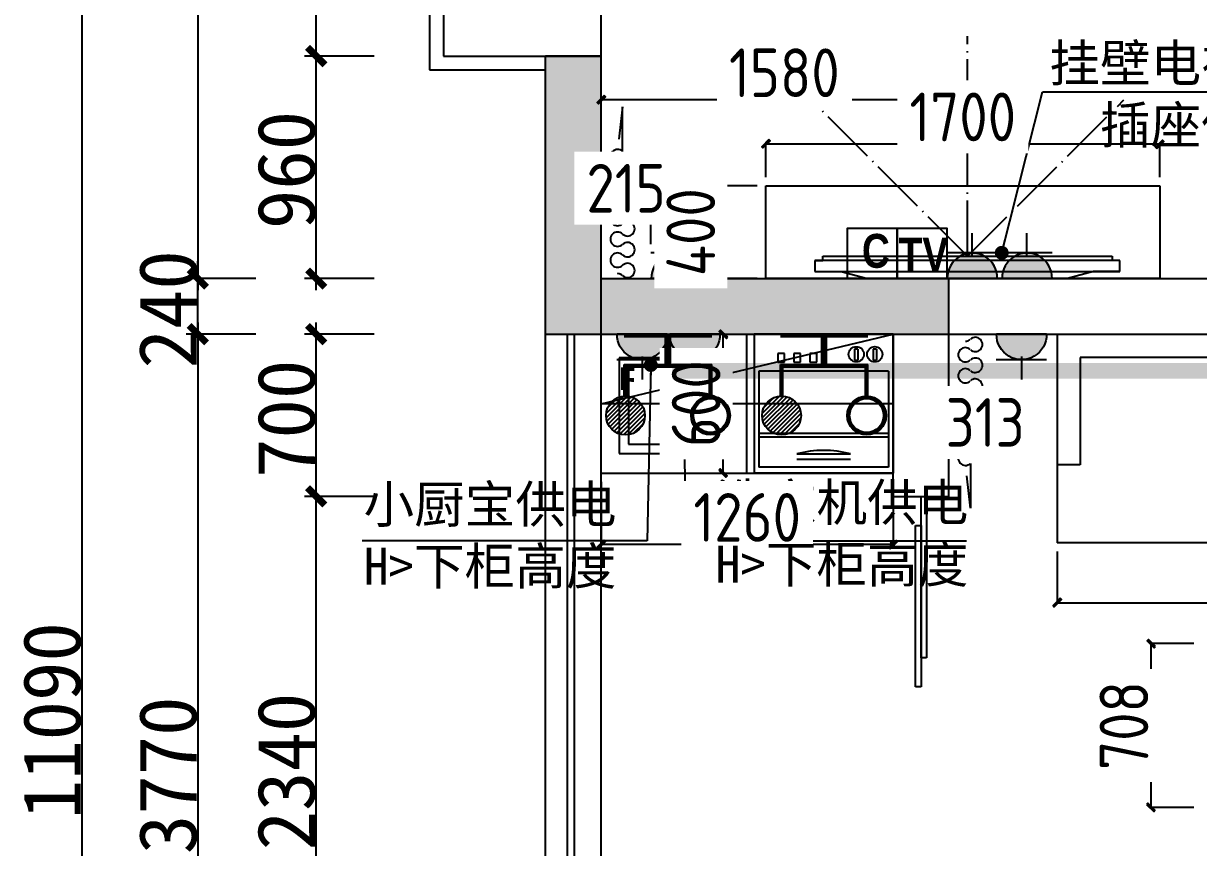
# Model space of a CAD drawing. Extents: x -74236 to 286982, y -14633 to 132816.
# Drawn here: x 114973 to 120042, y 108799 to 112355 of the extents above; entities that cross this region are included whole.
import ezdxf
from ezdxf.enums import TextEntityAlignment as Align

# ---------------------------------------------------------------- set-up
doc = ezdxf.new("R2010")
doc.units = 0
doc.header["$LTSCALE"] = 10
doc.header["$MEASUREMENT"] = 0
doc.header["$PDSIZE"] = 5
doc.linetypes.add('ACAD_ISO04W100', pattern=[30.5, 24, -3, 0.5, -3])
for name, color, linetype in [('1活动家具', 4, 'Continuous'), ('8强弱电布置', 3, 'Continuous'), ('9给排水管线', 3, 'Continuous'), ('图框', 4, 'Continuous'), ('家具尺寸', 7, 'Continuous')]:
    doc.layers.add(name, color=color, linetype=linetype)
doc.styles.add('pw50', font='simhei.ttf', dxfattribs={"height": 100})
doc.styles.add('ROMANS', font='romans.shx', dxfattribs={"width": 0.7, "bigfont": 'hzdxf.shx'})
doc.styles.get("Standard").update_dxf_attribs({"font": 'gbenor.shx', "bigfont": 'gbcbig.shx'})
doc.styles.add('STYLE1', font='swisscbo.ttf')
doc.styles.add('宋体', font='')
doc.styles.get('宋体').set_extended_font_data('SimSun')
doc.dimstyles.new('TZ1-1', dxfattribs={"dimscale": 60, "dimtxt": 1.5, "dimasz": 1.5, "dimexe": 2, "dimexo": 1, "dimgap": 1, "dimtad": 1, "dimdec": 0, "dimrnd": 0.7, "dimzin": 0, "dimdsep": 46, "dimtxsty": 'ROMANS', "dimblk": 'ARCHTICK', "dimcen": 0, "dimdle": 2, "dimclrd": 250, "dimclre": 9, "dimclrt": 1, "dimadec": 0, "dimazin": 0, "dimtfac": 1, "dimtdec": 0, "dimtix": 1, "dimtmove": 2, "dimatfit": 3, "dimldrblk": 'DOT', "dimfxl": 1, "dimtolj": 1, "dimtzin": 0, "dimarcsym": 0})
doc.dimstyles.new('wl20', dxfattribs={"dimscale": 60, "dimtxt": 1.8, "dimasz": 0.03, "dimexe": 0, "dimexo": 0.625, "dimgap": 0.2, "dimtad": 1, "dimdec": 0, "dimrnd": 0.05, "dimdsep": 46, "dimtxsty": 'Standard', "dimblk": 'BZ', "dimcen": 0.06, "dimclrd": 127, "dimclre": 127, "dimclrt": 1, "dimadec": 0, "dimazin": 0, "dimtfac": 1, "dimtdec": 0, "dimtix": 1, "dimtmove": 2, "dimatfit": 3, "dimldrblk": 'jt', "dimfxl": 1, "dimtvp": 1, "dimtfill": 1, "dimtolj": 1, "dimtzin": 0, "dimarcsym": 0})

# ---------------------------------------------------------------- blocks, each defined once
blk = doc.blocks.new('_Dot')
at = {"color": 0, "linetype": 'ByBlock', "lineweight": -2}
blk.add_line((-0.5, 0), (-1, 0), dxfattribs=at)
at = {"color": 0, "linetype": 'ByBlock', "const_width": 0.5}
blk.add_lwpolyline([(-0.25, 0, 1), (0.25, 0, 1)], format="xyb", close=True, dxfattribs=at)
blk = doc.blocks.new('fdgfsz')
h = blk.add_hatch(color=8)
h.paths.add_polyline_path([(143382.2, 95207.6), (141882.2, 95207.6), (141882.2, 94967.6), (143382.2, 94967.6)])
h.paths.add_polyline_path([(141882.2, 96167.6), (141642.2, 96167.6), (141642.2, 94967.6), (141882.2, 94967.6)])
at = {"color": 8}
for p, q in [((139642.2, 98927.6), (139642.2, 87737.6)), ((140142.2, 98927.6), (140142.2, 95157.6)), ((141882.2, 91197.6), (141882.2, 98877.6)), ((141142.2, 97977.6), (141142.2, 96107.6)), ((140653, 96117.6), (140653, 97967.6)), ((141202.2, 97917.6), (141202.2, 96167.6)), ((140653, 95157.6), (140653, 96217.6)), ((140903, 96167.6), (140603, 96167.6)), ((140903, 96167.6), (140603, 96167.6)), ((141202.2, 96167.6), (141882.2, 96167.6)), ((141642.2, 90957.6), (141642.2, 96167.6)), ((141882.2, 96167.6), (141642.2, 96167.6)), ((141142.2, 96107.6), (141642.2, 96107.6)), ((140142.2, 95207.6), (140142.2, 95282.6)), ((140392.2, 95207.6), (140092.2, 95207.6)), ((140392.2, 95207.6), (140092.2, 95207.6)), ((140142.2, 94967.6), (140142.2, 95207.6)), ((140903, 95207.6), (140603, 95207.6)), ((141882.2, 95207.6), (147682.2, 95207.6)), ((143382.2, 94267.6), (143382.2, 95207.6)), ((140142.2, 95017.6), (140142.2, 91147.6)), ((140653, 94217.6), (140653, 95017.6)), ((140392.2, 94967.6), (140092.2, 94967.6)), ((140392.2, 94967.6), (140092.2, 94967.6)), ((140142.2, 94967.6), (140142.2, 94892.6)), ((140903, 94967.6), (140603, 94967.6)), ((141642.2, 94967.6), (147682.2, 94967.6)), ((141735.1, 94967.6), (141735.1, 91051.3)), ((141765.1, 94967.6), (141765.1, 91081.3)), ((143142.2, 94267.6), (143142.2, 94967.6)), ((140653, 91877.6), (140653, 94317.6)), ((140903, 94267.6), (140603, 94267.6)), ((140903, 94267.6), (140603, 94267.6)), ((143142.2, 94267.6), (143382.2, 94267.6))]:
    blk.add_line(p, q, dxfattribs=at)
at = {"color": 8, "linetype": 'ByBlock', "const_width": 30}
for points in [[(140615.5, 96205.1), (140690.5, 96130.1)], [(140690.5, 96130.1), (140615.5, 96205.1)], [(140104.7, 95245.1), (140179.7, 95170.1)], [(140104.7, 95245.1), (140179.7, 95170.1)], [(140615.5, 95245.1), (140690.5, 95170.1)], [(140179.7, 94930.1), (140104.7, 95005.1)], [(140179.7, 94930.1), (140104.7, 95005.1)], [(140690.5, 94930.1), (140615.5, 95005.1)], [(140615.5, 94305.1), (140690.5, 94230.1)], [(140690.5, 94230.1), (140615.5, 94305.1)]]:
    blk.add_lwpolyline(points, dxfattribs=at)
at = {"layer": '1活动家具', "color": 8, "linetype": 'ACAD_ISO04W100'}
for q in [(143462.5, 96254.2), (142787.6, 95978.6), (144137.4, 95978.6)]:
    blk.add_line((143462.5, 95303.7), q, dxfattribs=at)
at = {"layer": '1活动家具', "color": 8}
for p, q in [((141974.7, 95949.1), (141958.9, 95809.6)), ((141974.7, 95755.9), (141974.7, 95949.1)), ((142592, 95207.6), (142592, 95607.8)), ((142592, 95607.8), (144292, 95607.8)), ((144292, 95607.8), (144292, 95207.6)), ((142838, 95285.2), (142838, 95303.7)), ((142838, 95303.7), (144087, 95303.7)), ((144087, 95303.7), (144087, 95285.2)), ((142804, 95285.2), (142804, 95238.1)), ((142804, 95285.2), (142838, 95285.2)), ((144120.1, 95285.2), (142804, 95285.2)), ((144120.1, 95238.1), (144120.1, 95285.2)), ((144292, 95207.6), (142592, 95207.6)), ((142804, 95238.1), (142917.5, 95238.1)), ((142804, 95238.1), (144120.1, 95238.1)), ((142917.5, 95238.1), (143031, 95207.6)), ((143031, 95207.6), (143893.1, 95207.6)), ((144006.6, 95238.1), (143893.1, 95207.6)), ((144120.1, 95238.1), (144006.6, 95238.1)), ((141882.2, 94667.6), (141882.2, 94967.6)), ((141882.2, 94967.6), (143142.2, 94967.6)), ((141882.2, 94667.6), (143142.2, 94967.6)), ((142509, 94967.6), (142509, 94367.6)), ((142542.2, 94967.6), (142542.2, 94367.6)), ((142542.2, 94967.6), (143142.2, 94967.6)), ((142542.2, 94967.6), (142542.2, 94367.6)), ((143142.2, 94967.6), (142542.2, 94967.6)), ((143142.2, 94967.6), (143142.2, 94367.6)), ((143142.2, 94967.6), (143142.2, 94667.6)), ((143142.2, 94367.6), (143142.2, 94967.6)), ((143848.6, 94967.6), (143848.6, 94067.6)), ((143848.6, 94967.6), (146449, 94967.6)), ((142156.2, 94802), (142156.2, 94905.7)), ((142156.2, 94905.7), (142181.7, 94905.7)), ((142181.7, 94905.7), (142181.7, 94802)), ((142990, 94902.6), (142975.4, 94902.6)), ((142975.4, 94902.6), (142975.4, 94854.9)), ((142990, 94902.6), (142990, 94854.9)), ((143070.4, 94902.7), (143055.8, 94902.7)), ((143055.8, 94902.7), (143055.8, 94855)), ((143070.4, 94902.7), (143070.4, 94855)), ((142408.6, 94865.4), (141960.1, 94865.4)), ((141960.1, 94865.4), (141960.1, 94452.6)), ((142408.6, 94452.6), (142408.6, 94865.4)), ((142643.6, 94883.8), (142643.6, 94847.2)), ((142673.1, 94883.8), (142643.6, 94883.8)), ((142643.6, 94847.2), (142673.1, 94847.2)), ((142673.1, 94847.2), (142673.1, 94883.8)), ((142713.1, 94883.8), (142713.1, 94847.2)), ((142742.5, 94883.8), (142713.1, 94883.8)), ((142713.1, 94847.2), (142742.5, 94847.2)), ((142742.5, 94847.2), (142742.5, 94883.8)), ((142782.5, 94883.8), (142782.5, 94847.2)), ((142812, 94883.8), (142782.5, 94883.8)), ((142782.5, 94847.2), (142812, 94847.2)), ((142812, 94847.2), (142812, 94883.8)), ((142975.4, 94854.9), (142990, 94854.9)), ((143055.8, 94855), (143070.4, 94855)), ((146349, 94867.6), (143948.6, 94867.6)), ((143948.6, 94867.6), (143948.6, 94404.2)), ((142368.6, 94825.4), (142000.1, 94825.4)), ((142000.1, 94825.4), (142000.1, 94492.6)), ((142181.7, 94802), (142156.2, 94802)), ((142368.6, 94492.6), (142368.6, 94825.4)), ((142562.8, 94807.4), (142562.8, 94393.1)), ((143121.7, 94807.4), (142562.8, 94807.4)), ((143121.7, 94807.4), (143121.7, 94393.1)), ((143142.2, 94667.6), (141882.2, 94667.6)), ((142562.8, 94540.2), (143121.7, 94540.2)), ((142000.1, 94492.6), (142368.6, 94492.6)), ((142562.8, 94525.2), (143121.7, 94525.2)), ((141960.1, 94452.6), (142408.6, 94452.6)), ((142726.3, 94450.7), (142958.1, 94450.9)), ((143121.7, 94393.1), (142562.8, 94393.1)), ((142726.3, 94427.5), (142958.2, 94427.5)), ((143474.7, 94409.6), (143474.7, 94216.4)), ((143948.6, 94404.2), (143848.6, 94404.2)), ((141882.2, 94367.6), (143142.2, 94367.6)), ((143142.2, 94367.6), (142542.2, 94367.6)), ((142542.2, 94367.6), (143142.2, 94367.6)), ((143474.7, 94216.4), (143458.9, 94355.9)), ((143262.2, 94267.6), (143285.8, 94267.6)), ((143262.2, 93570.9), (143262.2, 94267.6)), ((143285.8, 94267.6), (143285.8, 93570.9)), ((143238.7, 94141.8), (143262.2, 94141.8)), ((143238.7, 93445), (143238.7, 94141.8)), ((143262.2, 94141.8), (143262.2, 93445)), ((146449, 94067.6), (143848.6, 94067.6)), ((143285.8, 93570.9), (143262.2, 93570.9)), ((143262.2, 93445), (143238.7, 93445))]:
    blk.add_line(p, q, dxfattribs=at)
for centre, radius in [((142982.7, 94880.6), 33), ((143062.5, 94880.7), 33), ((142169, 94761.1), 14.4)]:
    blk.add_circle(centre, radius, dxfattribs=at)
for centre, radius, start, end in [((141953.2, 95733.7), 30.9, 46.0615, 313.9385), ((141996.2, 95689.1), 30.9, 226.0615, 133.9385), ((141953.2, 95644.6), 30.9, 46.0615, 313.9385), ((141996.2, 95600), 30.9, 226.0615, 133.9385), ((141953.2, 95555.5), 30.9, 46.0615, 313.9385), ((141953.2, 95466.4), 30.9, 46.0615, 313.9385), ((141996.2, 95511), 30.9, 226.0615, 133.9385), ((141996.2, 95421.9), 30.9, 226.0615, 133.9385), ((141953.2, 95377.3), 30.9, 46.0615, 313.9385), ((141995.9, 95332.2), 31.2, 227.243, 132.757), ((141953.2, 95287), 30.9, 46.0615, 313.9385), ((141996.2, 95242.4), 30.9, 226.0615, 133.9385), ((141953.2, 95197.9), 30.9, 46.0615, 90), ((143453.2, 94967.6), 30.9, 270, 313.9385), ((143496.2, 94923.1), 30.9, 226.0615, 133.9385), ((143453.2, 94878.6), 30.9, 46.0615, 313.9385), ((143495.9, 94833.4), 31.2, 227.243, 132.757), ((143453.2, 94788.2), 30.9, 46.0615, 313.9385), ((143496.2, 94743.7), 30.9, 226.0615, 133.9385), ((143453.2, 94699.1), 30.9, 46.0615, 313.9385), ((143496.2, 94654.6), 30.9, 226.0615, 133.9385), ((143453.2, 94610), 30.9, 46.0615, 313.9385), ((143496.2, 94565.5), 30.9, 226.0615, 133.9385), ((143453.2, 94521), 30.9, 46.0615, 313.9385), ((143496.2, 94476.4), 30.9, 226.0615, 133.9385), ((142842.6, 94022.8), 443.4, 74.891, 105.2056), ((143453.2, 94431.9), 30.9, 46.0615, 313.9385)]:
    blk.add_arc(centre, radius, start, end, dxfattribs=at)
at = {"color": 8, "style": '宋体'}
for s, p in [('960', (140648, 95420.9)), ('240', (140137.2, 94819.5)), ('700', (140648, 94347.4)), ('11090', (139637.2, 92874.5)), ('3770', (140137.2, 92723.7)), ('2340', (140648, 92740.1))]:
    blk.add_text(s, height=250, rotation=90, dxfattribs=at).set_placement(p)
blk = doc.blocks.new('wsreyhurj')
at = {"layer": '8强弱电布置'}
blk.add_hatch(color=256, dxfattribs=at).paths.add_polyline_path([(3424.5, -572418.9), (3100.4, -572418.9, -1.018497)])
for p, q in [((3261.4, -572278.6), (3261.4, -572129.2)), ((3424, -572255.9), (3098, -572255.9)), ((3423.9, -572422.6), (3099.9, -572422.6))]:
    blk.add_line(p, q, dxfattribs=at)
blk.add_arc((3261.9, -572419.7), 162, 358.94996, 181.05004, dxfattribs=at)
blk = doc.blocks.new('BZ')
at = {"layer": '图框', "linetype": 'Continuous'}
blk.add_hatch(color=2, dxfattribs=at).paths.add_polyline_path([(9.6, 6.5), (6.6, 9.4), (-10.5, -7.5), (-7.4, -10.7)])
blk.add_lwpolyline([(-7.4, -10.7), (9.6, 6.5), (6.6, 9.4), (-10.5, -7.5), (-7.4, -10.7)], dxfattribs=at)
blk = doc.blocks.new('*D475')
at = {"layer": '8强弱电布置', "color": 127, "lineweight": -2, "transparency": 16777216}
for p, q in [((118965, 110781.5), (118965, 110516.6)), ((119278.1, 110781.5), (119278.1, 110516.6)), ((119276.3, 110516.6), (118966.8, 110516.6))]:
    blk.add_line(p, q, dxfattribs=at)
at = {"layer": 'Defpoints', "color": 0, "transparency": 16777216}
for p in [(118965, 110819), (119278.1, 110819)]:
    blk.add_point(p, dxfattribs=at)
at = {"layer": '8强弱电布置', "color": 127, "lineweight": -2, "transparency": 16777216, "xscale": 1.8, "yscale": 1.8, "zscale": 1.8, "rotation": 180}
blk.add_blockref('BZ', (118965, 110516.6), dxfattribs=at)
at = {"layer": '8强弱电布置', "color": 127, "lineweight": -2, "transparency": 16777216, "xscale": 1.8, "yscale": 1.8, "zscale": 1.8}
blk.add_blockref('BZ', (119278.1, 110516.6), dxfattribs=at)
at = {"layer": '8强弱电布置', "color": 1, "transparency": 16777216, "insert": (119121.6, 110633.6), "char_height": 210, "attachment_point": 5, "bg_fill": 3, "box_fill_scale": 1.25, "bg_fill_color": 256, "bg_fill_true_color": 13158600, "bg_fill_transparency": 0}
blk.add_mtext('\\A1;313', dxfattribs=at)
at = {"layer": 'Defpoints', "color": 0, "transparency": 16777216}
blk.add_point((118965, 110516.6), dxfattribs=at)
blk = doc.blocks.new('jt')
at = {"layer": '图框', "linetype": 'Continuous'}
blk.add_hatch(color=2, dxfattribs=at).paths.add_polyline_path([(-22, 17.7), (-16.7, 22.2), (0, 0), (-16.7, -22), (-22, -17.6), (-5.7, 0)])
blk.add_lwpolyline([(-22, 17.7), (-16.7, 22.2), (0, 0), (-16.7, -22), (-22, -17.6), (-5.7, 0), (-22, 17.7)], dxfattribs=at)
blk = doc.blocks.new('*D479')
at = {"layer": '8强弱电布置', "color": 127, "lineweight": -2, "transparency": 16777216}
for p, q in [((117465, 111692.2), (117465, 112025.6)), ((119043.5, 112025.6), (117466.8, 112025.6)), ((119045.3, 111692.2), (119045.3, 112025.6))]:
    blk.add_line(p, q, dxfattribs=at)
at = {"layer": 'Defpoints', "color": 0, "transparency": 16777216}
for p in [(117465, 112025.6), (117465, 111654.7), (119045.3, 111654.7)]:
    blk.add_point(p, dxfattribs=at)
at = {"layer": '8强弱电布置', "color": 127, "lineweight": -2, "transparency": 16777216, "xscale": 1.8, "yscale": 1.8, "zscale": 1.8, "rotation": 180}
blk.add_blockref('BZ', (117465, 112025.6), dxfattribs=at)
at = {"layer": '8强弱电布置', "color": 127, "lineweight": -2, "transparency": 16777216, "xscale": 1.8, "yscale": 1.8, "zscale": 1.8}
blk.add_blockref('BZ', (119045.3, 112025.6), dxfattribs=at)
at = {"layer": '8强弱电布置', "color": 1, "transparency": 16777216, "insert": (118255.2, 112142.6), "char_height": 210, "attachment_point": 5, "bg_fill": 3, "box_fill_scale": 1.25, "bg_fill_color": 256, "bg_fill_true_color": 13158600, "bg_fill_transparency": 0}
blk.add_mtext('\\A1;1580', dxfattribs=at)
blk = doc.blocks.new('*D480')
at = {"layer": '8强弱电布置', "color": 127, "lineweight": -2, "transparency": 16777216}
for p, q in [((117463.2, 111527.2), (117461.4, 111527.2)), ((117465, 111403.2), (117465, 111527.2)), ((117679.8, 111527.2), (117465, 111527.2)), ((117679.8, 111403.2), (117679.8, 111527.2)), ((117681.6, 111527.2), (117683.4, 111527.2))]:
    blk.add_line(p, q, dxfattribs=at)
at = {"layer": 'Defpoints', "color": 0, "transparency": 16777216}
for p in [(117465, 111365.7), (117679.8, 111365.7)]:
    blk.add_point(p, dxfattribs=at)
at = {"layer": '8强弱电布置', "color": 127, "lineweight": -2, "transparency": 16777216, "xscale": 1.8, "yscale": 1.8, "zscale": 1.8}
blk.add_blockref('BZ', (117465, 111527.2), dxfattribs=at)
at = {"layer": '8强弱电布置', "color": 127, "lineweight": -2, "transparency": 16777216, "xscale": 1.8, "yscale": 1.8, "zscale": 1.8, "rotation": 180}
blk.add_blockref('BZ', (117679.8, 111527.2), dxfattribs=at)
at = {"layer": '8强弱电布置', "color": 1, "transparency": 16777216, "insert": (117572.4, 111644.2), "char_height": 210, "attachment_point": 5, "bg_fill": 3, "box_fill_scale": 1.25, "bg_fill_color": 256, "bg_fill_true_color": 13158600, "bg_fill_transparency": 0}
blk.add_mtext('\\A1;215', dxfattribs=at)
at = {"layer": 'Defpoints', "color": 0, "transparency": 16777216}
blk.add_point((117465, 111527.2), dxfattribs=at)
blk = doc.blocks.new('*D549')
at = {"layer": 'Defpoints', "color": 0, "transparency": 16777216}
for p in [(119431.4, 110114.6), (122031.8, 110114.6), (122031.8, 109855.5)]:
    blk.add_point(p, dxfattribs=at)
at = {"layer": '家具尺寸', "color": 127, "lineweight": -2, "transparency": 16777216}
for p, q in [((119431.4, 110077.1), (119431.4, 109855.5)), ((122031.8, 110077.1), (122031.8, 109855.5)), ((119433.2, 109855.5), (122030, 109855.5))]:
    blk.add_line(p, q, dxfattribs=at)
at = {"layer": '家具尺寸', "color": 127, "lineweight": -2, "transparency": 16777216, "xscale": 1.8, "yscale": 1.8, "zscale": 1.8, "rotation": 180}
blk.add_blockref('BZ', (119431.4, 109855.5), dxfattribs=at)
at = {"layer": '家具尺寸', "color": 127, "lineweight": -2, "transparency": 16777216, "xscale": 1.8, "yscale": 1.8, "zscale": 1.8}
blk.add_blockref('BZ', (122031.8, 109855.5), dxfattribs=at)
at = {"layer": '家具尺寸', "color": 1, "transparency": 16777216, "insert": (120731.6, 109972.5), "char_height": 210, "attachment_point": 5, "bg_fill": 3, "box_fill_scale": 1.25, "bg_fill_color": 256, "bg_fill_true_color": 13158600, "bg_fill_transparency": 0}
blk.add_mtext('\\A1;2600', dxfattribs=at)
blk = doc.blocks.new('*D552')
at = {"layer": 'Defpoints', "color": 0, "transparency": 16777216}
for p in [(119837.1, 109679.9), (120059.6, 109679.9), (120059.6, 108971.8)]:
    blk.add_point(p, dxfattribs=at)
at = {"layer": '家具尺寸', "color": 127, "lineweight": -2, "transparency": 16777216}
for p, q in [((120022.1, 109679.9), (119837.1, 109679.9)), ((119837.1, 108973.6), (119837.1, 109678.1)), ((120022.1, 108971.8), (119837.1, 108971.8))]:
    blk.add_line(p, q, dxfattribs=at)
at = {"layer": '家具尺寸', "color": 127, "lineweight": -2, "transparency": 16777216, "xscale": 1.8, "yscale": 1.8, "zscale": 1.8}
for p, rotation in [((119837.1, 109679.9), 90), ((119837.1, 108971.8), 270)]:
    blk.add_blockref('BZ', p, dxfattribs=dict(at, rotation=rotation))
at = {"layer": '家具尺寸', "color": 1, "transparency": 16777216, "insert": (119720.1, 109325.8), "char_height": 210, "attachment_point": 5, "rotation": 90, "bg_fill": 3, "box_fill_scale": 1.25, "bg_fill_color": 256, "bg_fill_true_color": 13158600, "bg_fill_transparency": 0}
blk.add_mtext('\\A1;708', dxfattribs=at)
blk = doc.blocks.new('*D559')
at = {"layer": 'Defpoints', "color": 0, "transparency": 16777216}
for p in [(118174.9, 111835), (118174.9, 111654.7), (119874.9, 111654.7)]:
    blk.add_point(p, dxfattribs=at)
at = {"layer": '家具尺寸', "color": 127, "lineweight": -2, "transparency": 16777216}
for p, q in [((118174.9, 111692.2), (118174.9, 111835)), ((119873.1, 111835), (118176.7, 111835)), ((119874.9, 111692.2), (119874.9, 111835))]:
    blk.add_line(p, q, dxfattribs=at)
at = {"layer": '家具尺寸', "color": 127, "lineweight": -2, "transparency": 16777216, "xscale": 1.8, "yscale": 1.8, "zscale": 1.8, "rotation": 180}
blk.add_blockref('BZ', (118174.9, 111835), dxfattribs=at)
at = {"layer": '家具尺寸', "color": 127, "lineweight": -2, "transparency": 16777216, "xscale": 1.8, "yscale": 1.8, "zscale": 1.8}
blk.add_blockref('BZ', (119874.9, 111835), dxfattribs=at)
at = {"layer": '家具尺寸', "color": 1, "transparency": 16777216, "insert": (119024.9, 111952), "char_height": 210, "attachment_point": 5, "bg_fill": 3, "box_fill_scale": 1.25, "bg_fill_color": 256, "bg_fill_true_color": 13158600, "bg_fill_transparency": 0}
blk.add_mtext('\\A1;1700', dxfattribs=at)
blk = doc.blocks.new('*D560')
at = {"layer": 'Defpoints', "color": 0, "transparency": 16777216}
for p in [(118174.9, 111654.7), (118174.9, 111254.6)]:
    blk.add_point(p, dxfattribs=at)
at = {"layer": '家具尺寸', "color": 127, "lineweight": -2, "transparency": 16777216}
for p, q in [((118137.4, 111654.7), (117968.4, 111654.7)), ((117968.4, 111652.9), (117968.4, 111256.4)), ((118137.4, 111254.6), (117968.4, 111254.6))]:
    blk.add_line(p, q, dxfattribs=at)
at = {"layer": '家具尺寸', "color": 127, "lineweight": -2, "transparency": 16777216, "xscale": 1.8, "yscale": 1.8, "zscale": 1.8}
for p, rotation in [((117968.4, 111654.7), 90), ((117968.4, 111254.6), 270)]:
    blk.add_blockref('BZ', p, dxfattribs=dict(at, rotation=rotation))
at = {"layer": '家具尺寸', "color": 1, "transparency": 16777216, "insert": (117851.4, 111454.7), "char_height": 210, "attachment_point": 5, "rotation": 90, "bg_fill": 3, "box_fill_scale": 1.25, "bg_fill_color": 256, "bg_fill_true_color": 13158600, "bg_fill_transparency": 0}
blk.add_mtext('\\A1;400', dxfattribs=at)
at = {"layer": 'Defpoints', "color": 0, "transparency": 16777216}
blk.add_point((117968.4, 111254.6), dxfattribs=at)
blk = doc.blocks.new('*D600')
at = {"layer": 'Defpoints', "color": 0, "transparency": 16777216}
for p in [(117465, 110414.6), (118725, 110414.6), (117465, 110106.9)]:
    blk.add_point(p, dxfattribs=at)
at = {"layer": '家具尺寸', "color": 127, "lineweight": -2, "transparency": 16777216}
for p, q in [((117465, 110377.1), (117465, 110106.9)), ((118725, 110377.1), (118725, 110106.9)), ((118723.2, 110106.9), (117466.8, 110106.9))]:
    blk.add_line(p, q, dxfattribs=at)
at = {"layer": '家具尺寸', "color": 127, "lineweight": -2, "transparency": 16777216, "xscale": 1.8, "yscale": 1.8, "zscale": 1.8, "rotation": 180}
blk.add_blockref('BZ', (117465, 110106.9), dxfattribs=at)
at = {"layer": '家具尺寸', "color": 127, "lineweight": -2, "transparency": 16777216, "xscale": 1.8, "yscale": 1.8, "zscale": 1.8}
blk.add_blockref('BZ', (118725, 110106.9), dxfattribs=at)
at = {"layer": '家具尺寸', "color": 1, "transparency": 16777216, "insert": (118095, 110223.9), "char_height": 210, "attachment_point": 5, "bg_fill": 3, "box_fill_scale": 1.25, "bg_fill_color": 256, "bg_fill_true_color": 13158600, "bg_fill_transparency": 0}
blk.add_mtext('\\A1;1260', dxfattribs=at)
blk = doc.blocks.new('*D601')
at = {"layer": 'Defpoints', "color": 0, "transparency": 16777216}
for p in [(117941.3, 111014.6), (117991.5, 111014.6), (117941.3, 110414.6)]:
    blk.add_point(p, dxfattribs=at)
at = {"layer": '家具尺寸', "color": 127, "lineweight": -2, "transparency": 16777216}
for p, q in [((117978.8, 111014.6), (117991.5, 111014.6)), ((117991.5, 110416.4), (117991.5, 111012.8)), ((117978.8, 110414.6), (117991.5, 110414.6))]:
    blk.add_line(p, q, dxfattribs=at)
at = {"layer": '家具尺寸', "color": 127, "lineweight": -2, "transparency": 16777216, "xscale": 1.8, "yscale": 1.8, "zscale": 1.8}
for p, rotation in [((117991.5, 111014.6), 90), ((117991.5, 110414.6), 270)]:
    blk.add_blockref('BZ', p, dxfattribs=dict(at, rotation=rotation))
at = {"layer": '家具尺寸', "color": 1, "transparency": 16777216, "insert": (117874.5, 110714.6), "char_height": 210, "attachment_point": 5, "rotation": 90, "bg_fill": 3, "box_fill_scale": 1.25, "bg_fill_color": 256, "bg_fill_true_color": 13158600, "bg_fill_transparency": 0}
blk.add_mtext('\\A1;600', dxfattribs=at)
blk = doc.blocks.new('jtuky')
at = {"layer": '9给排水管线'}
for p, q in [((59339.4, -551114.9), (59060.6, -551114.9)), ((59339.4, -551118.7), (59060.6, -551118.7)), ((59339.4, -551122.6), (59060.6, -551122.6)), ((59192.2, -551219.4), (59192.2, -551122.6)), ((59196.1, -551219.4), (59196.1, -551122.6)), ((59200, -551219.4), (59200, -551122.6)), ((59203.8, -551219.4), (59203.8, -551122.6)), ((59207.7, -551219.4), (59207.7, -551122.6)), ((59339.4, -551211.7), (59060.6, -551211.7)), ((59060.6, -551312.3), (59060.6, -551211.7)), ((59335.5, -551215.5), (59064.4, -551215.5)), ((59064.4, -551312.3), (59064.4, -551215.5)), ((59331.6, -551219.4), (59068.3, -551219.4)), ((59068.3, -551312.3), (59068.3, -551219.4)), ((59331.6, -551312.3), (59331.6, -551219.4)), ((59335.5, -551312.3), (59335.5, -551215.5)), ((59339.4, -551312.3), (59339.4, -551211.7)), ((59307.5, -551319), (59390.8, -551402.2)), ((59317.3, -551315.1), (59394.7, -551392.5)), ((59328.6, -551312.7), (59397.1, -551381.1)), ((59342.3, -551312.7), (59397.1, -551367.5)), ((59361.2, -551317.9), (59391.8, -551348.6)), ((59276.2, -551356.2), (59353.6, -551433.5)), ((59280.2, -551346.4), (59363.4, -551429.6)), ((59285.3, -551337.9), (59371.9, -551424.4)), ((59291.6, -551330.5), (59379.3, -551418.1)), ((59299, -551324.2), (59385.6, -551410.7)), ((59273.9, -551367.5), (59342.3, -551435.9)), ((59273.9, -551381.2), (59328.5, -551435.8)), ((59279.2, -551400.2), (59309.6, -551430.5))]:
    blk.add_line(p, q, dxfattribs=at)
at = {"layer": '9给排水管线', "extrusion": (0, 0, -1)}
for centre, major_axis, start_param, end_param in [((59064.4, -551374.3), (-43.8, 43.8), 0.785398, 7.068583), ((59064.4, -551374.3), (38.3, 38.3), -0.785398, 5.497787), ((59064.4, -551374.3), (41.1, 41.1), -0.785398, 5.497787), ((59335.5, -551374.3), (-43.8, 43.8), 0.785398, 7.068583)]:
    blk.add_ellipse(centre, major_axis=major_axis, ratio=1, start_param=start_param, end_param=end_param, dxfattribs=at)

msp = doc.modelspace()

# ---------------------------------------------------------------- linework, layer by layer
at = {"layer": '8强弱电布置'}
for points in [[(118526.5, 111254.6), (118742.2, 111254.6), (118742.2, 111470.3), (118526.5, 111470.3)], [(118742.2, 111254.6), (118957.9, 111254.6), (118957.9, 111470.3), (118742.2, 111470.3)]]:
    msp.add_lwpolyline(points, close=True, dxfattribs=at)

# ---------------------------------------------------------------- block references
at = {"color": 253}
msp.add_blockref('fdgfsz', (-24417.2, 16047), dxfattribs=at)
at = {"layer": '8强弱电布置', "xscale": 0.6666666666023958, "yscale": 0.6666666666023958, "zscale": 0.6666666666023958}
for p in [(115614.5, 492869.7), (116891.3, 492869.7), (117127.6, 492869.7)]:
    msp.add_blockref('wsreyhurj', p, dxfattribs=at)
at = {"layer": '8强弱电布置', "xscale": -0.6666666666023958, "yscale": 0.6666666666023958, "zscale": 0.6666666666023958, "rotation": 180}
for p in [(115467.1, -270600.5), (115694.6, -270600.5), (117103.9, -270600.5)]:
    msp.add_blockref('wsreyhurj', p, dxfattribs=at)
at = {"layer": '9给排水管线', "xscale": -1.35375, "yscale": 1.35375, "zscale": 1.35375, "rotation": 359.9999725270036}
msp.add_blockref('jtuky', (198569, 857086.3), dxfattribs=at)

# ---------------------------------------------------------------- texts
at = {"layer": '8强弱电布置', "style": 'STYLE1'}
for s, height, p in [('C', 145.9, (118650, 111374.1)), ('TV', 145.94, (118855.1, 111357.5))]:
    msp.add_text(s, height=height, dxfattribs=at).set_placement(p, align=Align.MIDDLE_CENTER)
for p in [(117577.1, 110822.1), (117938.9, 110819.4)]:
    msp.add_text('F', height=98.5, rotation=359.6346, dxfattribs=at).set_placement(p, align=Align.MIDDLE_CENTER)
at = {"layer": '8强弱电布置', "color": 1, "char_height": 160, "style": 'pw50'}
for s, insert, width, attachment_point in [('挂壁电视排暗管\\P插座低位安装', (120925.9, 111818.8), 2358.973, 9), ('小厨宝供电\\PH>下柜高度', (116440, 110360.3), 2131.622, 1), ('洗衣机供电\\PH>下柜高度', (119048.7, 110368.6), 2533.301, 3)]:
    msp.add_mtext(s, dxfattribs=dict(at, insert=insert, width=width, attachment_point=attachment_point))

# ---------------------------------------------------------------- leaders
at = {"layer": '8强弱电布置'}
for points in [[(119192.9, 111365.7), (119368.4, 112060), (120917.4, 112060)], [(117679.2, 110881.5), (117663, 110123), (116434.6, 110123)], [(117815.7, 110881.5), (117832, 110123), (119041.6, 110123)]]:
    msp.add_leader(points, dimstyle='TZ1-1', override={"dimasz": 1, "dimtad": 0, "dimfxl": 300, "dimfxlon": 1}, dxfattribs=at)

# ---------------------------------------------------------------- next in the draw order: dimensions: what is measured, and where the dimension line sits
at = {"layer": '8强弱电布置', "color": 253}
for base, p1, p2, picture, middle in [((117465, 112025.6), (119045.3, 111654.7), (117465, 111654.7), '*D479', (118255.2, 112142.6)), ((118965, 110516.6), (119278.1, 110819), (118965, 110819), '*D475', (119121.6, 110633.6))]:
    dim = msp.add_linear_dim(base=base, p1=p1, p2=p2, dimstyle='wl20', override={"dimtxt": 3.5, "dimfxl": 300, "dimfxlon": 1, "dimarcsym": 1}, dxfattribs=at)
    dim.commit()
    dim.dimension.update_dxf_attribs({"geometry": picture, "text_midpoint": middle})
at = {"layer": '家具尺寸', "color": 6}
for base, p1, p2, picture, middle in [((117465, 110106.9), (118725, 110414.6), (117465, 110414.6), '*D600', (118095, 110223.9)), ((122031.8, 109855.5), (119431.4, 110114.6), (122031.8, 110114.6), '*D549', (120731.6, 109972.5))]:
    dim = msp.add_linear_dim(base=base, p1=p1, p2=p2, dimstyle='wl20', override={"dimtxt": 3.5, "dimfxl": 300, "dimfxlon": 1, "dimarcsym": 1}, dxfattribs=at)
    dim.commit()
    dim.dimension.update_dxf_attribs({"geometry": picture, "text_midpoint": middle})
dim = msp.add_linear_dim(base=(119837.1, 109679.9), p1=(120059.6, 108971.8), p2=(120059.6, 109679.9), angle=90, dimstyle='wl20', override={"dimtxt": 3.5, "dimfxl": 300, "dimfxlon": 1, "dimarcsym": 1}, dxfattribs=at)
dim.commit()
dim.dimension.update_dxf_attribs({"geometry": '*D552', "text_midpoint": (119720.1, 109325.8)})

# ---------------------------------------------------------------- next in the draw order: dimensions: what is measured, and where the dimension line sits
at = {"layer": '8强弱电布置', "color": 253}
dim = msp.add_linear_dim(base=(117465, 111527.2), p1=(117679.8, 111365.7), p2=(117465, 111365.7), dimstyle='wl20', override={"dimtxt": 3.5, "dimfxl": 300, "dimfxlon": 1, "dimarcsym": 1}, dxfattribs=at)
dim.commit()
dim.dimension.update_dxf_attribs({"geometry": '*D480', "text_midpoint": (117572.4, 111644.2)})
at = {"layer": '家具尺寸', "color": 6}
dim = msp.add_linear_dim(base=(118174.9, 111835), p1=(119874.9, 111654.7), p2=(118174.9, 111654.7), dimstyle='wl20', override={"dimtxt": 3.5, "dimfxl": 300, "dimfxlon": 1, "dimarcsym": 1}, dxfattribs=at)
dim.commit()
dim.dimension.update_dxf_attribs({"geometry": '*D559', "text_midpoint": (119024.9, 111952)})
dim = msp.add_linear_dim(base=(117991.5, 111014.6), p1=(117941.3, 110414.6), p2=(117941.3, 111014.6), angle=90, dimstyle='wl20', override={"dimtxt": 3.5, "dimfxl": 300, "dimfxlon": 1, "dimarcsym": 1}, dxfattribs=at)
dim.commit()
dim.dimension.update_dxf_attribs({"geometry": '*D601', "text_midpoint": (117874.5, 110714.6)})

# ---------------------------------------------------------------- next in the draw order: linework, layer by layer
at = {"layer": '9给排水管线', "const_width": 67.5}
msp.add_lwpolyline([(124339.9, 111115), (124339.9, 110855.8), (117771.9, 110855.8)], dxfattribs=at)

# ---------------------------------------------------------------- next in the draw order: block references
at = {"layer": '9给排水管线', "xscale": -1.35375, "yscale": 1.35375, "zscale": 1.35375, "rotation": 359.9999725270036}
msp.add_blockref('jtuky', (197895.7, 857086.3), dxfattribs=at)

# ---------------------------------------------------------------- next in the draw order: dimensions: what is measured, and where the dimension line sits
at = {"layer": '家具尺寸', "color": 6}
dim = msp.add_linear_dim(base=(117968.4, 111254.6), p1=(118174.9, 111654.7), p2=(118174.9, 111254.6), angle=90, dimstyle='wl20', override={"dimtxt": 3.5, "dimfxl": 300, "dimfxlon": 1, "dimarcsym": 1}, dxfattribs=at)
dim.commit()
dim.dimension.update_dxf_attribs({"geometry": '*D560', "text_midpoint": (117851.4, 111454.7)})

doc.saveas('drawing.dxf')
